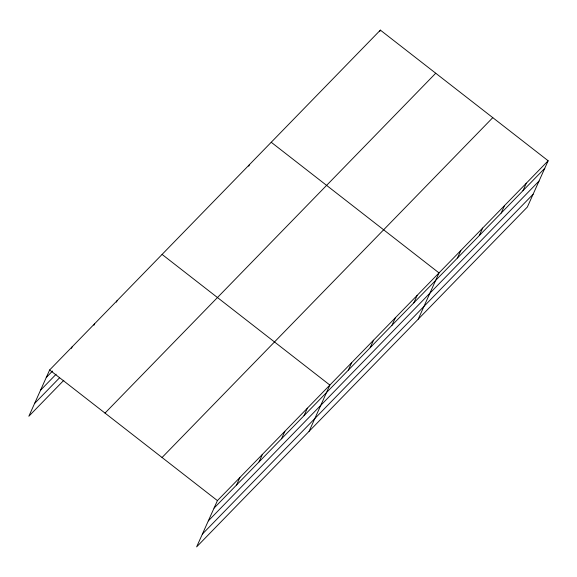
<?xml version="1.0" encoding="UTF-8"?>
<svg xmlns="http://www.w3.org/2000/svg" width="577" height="577" viewBox="0 0 577 577"><rect width="100%" height="100%" fill="white"/><g stroke="black" fill="none" stroke-linecap="round" stroke-linejoin="round"><path stroke-width="0.87" d="M548.15 160.767L217.421 500.612L196.634 546.881L527.356 207.028L548.15 160.767L380.366 30.119L49.644 369.972L28.85 416.233L63.831 380.286M71.454 348.364L72.132 346.856M93.943 325.255L94.621 323.747M116.439 302.139L117.109 300.639M248.723 166.205L249.401 164.697M379.695 31.62L380.366 30.119M236.534 485.019L239.917 477.504M259.03 461.91L262.405 454.395M281.518 438.801L284.894 431.286M304.007 415.685L307.382 408.177M309.077 431.329L329.871 385.068L162.087 254.421M348.32 370.146L351.696 362.637M370.153 347.722L373.528 340.206M391.978 325.291L395.353 317.776M413.81 302.86L417.185 295.345M418.217 319.182L439.01 272.914L271.226 142.267M457.46 257.998L460.835 250.483M479.292 235.567L482.668 228.052M501.117 213.137L504.493 205.628M522.95 190.706L526.325 183.197M46.268 377.481L52.514 371.061M40.52 390.268L56.135 374.221M34.598 403.446L59.582 377.769M105.014 413.082L435.736 73.229M162.058 457.503L492.78 117.65M214.045 508.128L544.775 168.275M208.297 520.916L539.026 181.063M202.376 534.093L533.105 194.24M49.644 369.972L217.421 500.612"/></g></svg>
